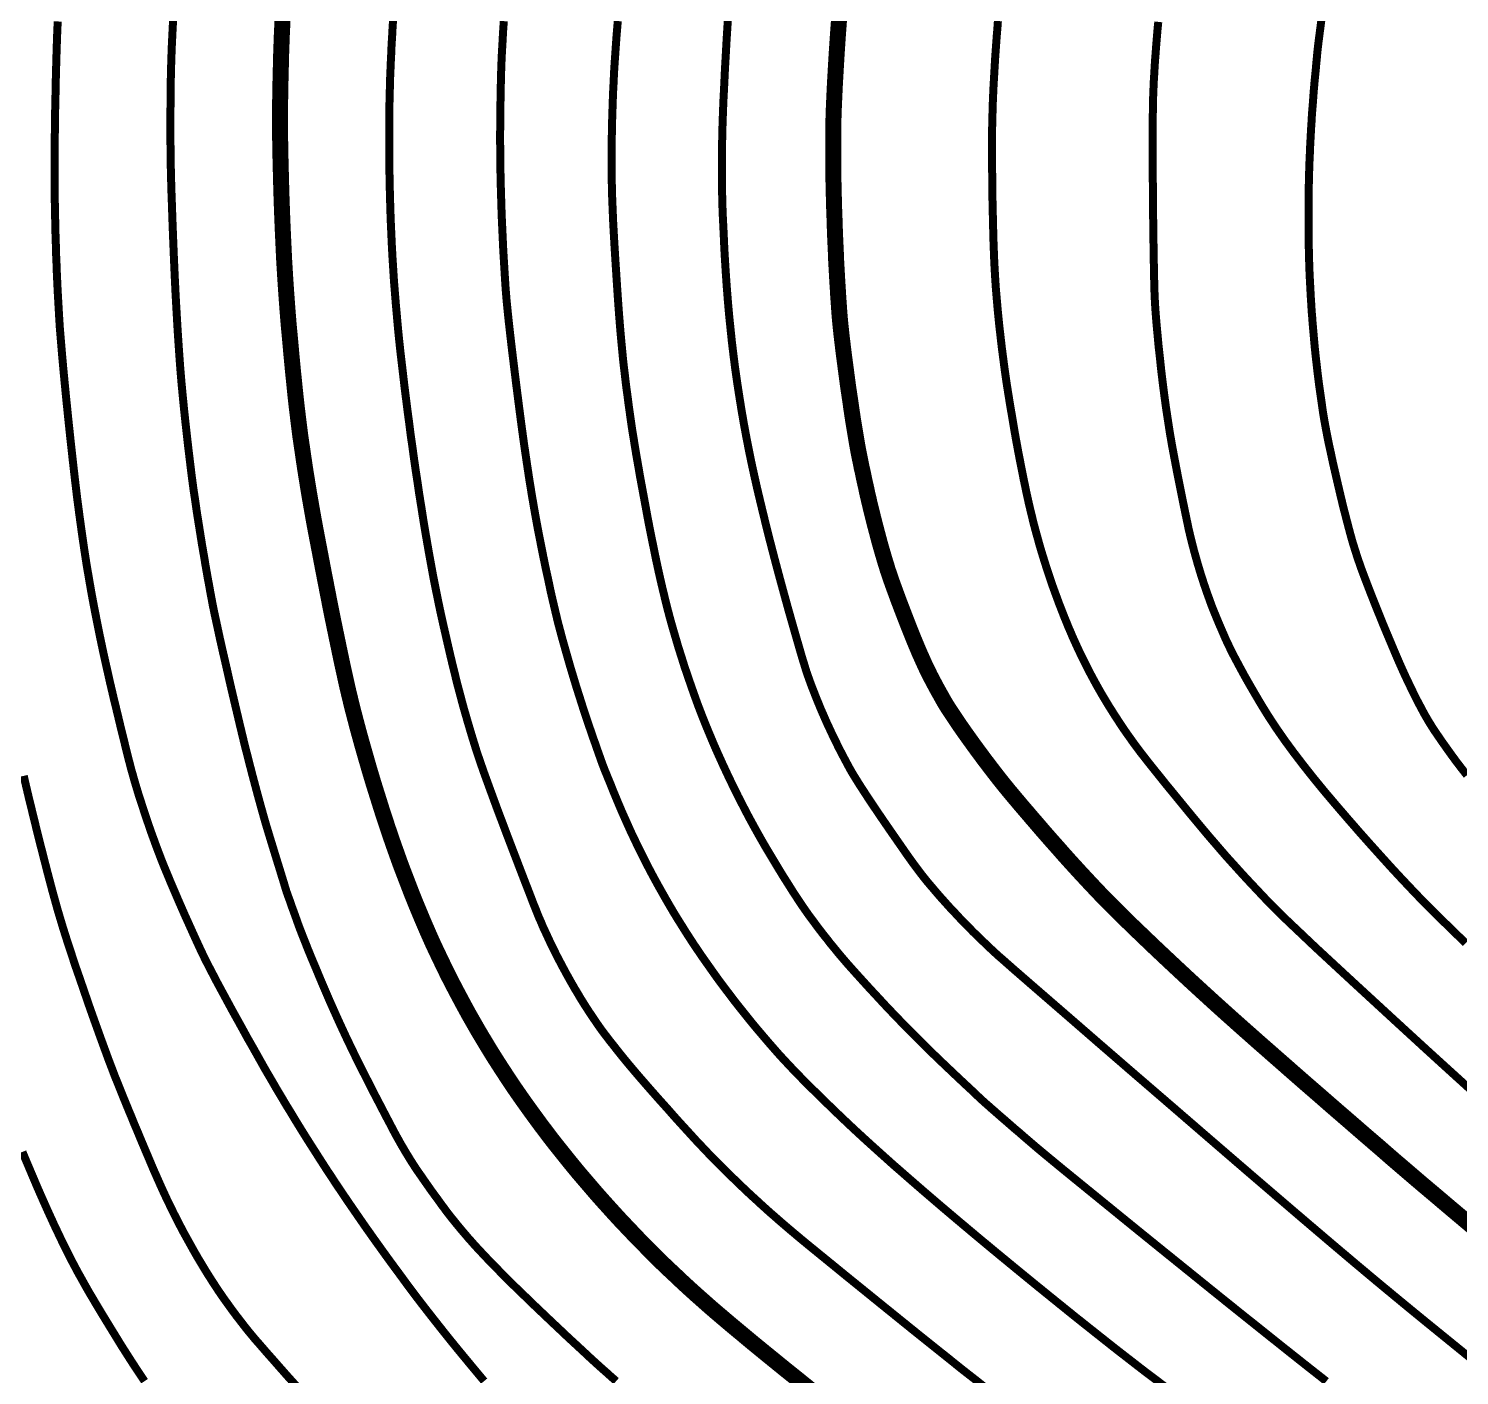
# Model space of a CAD drawing. Extents: x 36524600 to 36525730, y 2746759 to 2747713.
# Drawn here: x 36525120.3 to 36525133.72, y 2747493.66 to 2747506.29 of the extents above; entities that cross this region are included whole.
import ezdxf

# ---------------------------------------------------------------- set-up
doc = ezdxf.new("R2010")
doc.units = 0
doc.header["$LTSCALE"] = 1000
doc.header["$MEASUREMENT"] = 0
doc.layers.add('DGX', color=251, linetype='Continuous')

# ---------------------------------------------------------------- blocks, each defined once
blk = doc.blocks.new('dxt')
at = {"layer": 'DGX', "color": 253, "linetype": 'Continuous', "flags": 128}
for points, const_width in [([(36525133.792, 2747499.29), (36525133.757, 2747499.334), (36525133.722, 2747499.379), (36525133.688, 2747499.424), (36525133.654, 2747499.47), (36525133.621, 2747499.516), (36525133.589, 2747499.561), (36525133.559, 2747499.603), (36525133.532, 2747499.643), (36525133.507, 2747499.679), (36525133.484, 2747499.713), (36525133.464, 2747499.744), (36525133.446, 2747499.773), (36525133.43, 2747499.799), (36525133.415, 2747499.825), (36525133.398, 2747499.854), (36525133.38, 2747499.887), (36525133.361, 2747499.923), (36525133.34, 2747499.962), (36525133.318, 2747500.004), (36525133.295, 2747500.05), (36525133.271, 2747500.1), (36525133.245, 2747500.154), (36525133.216, 2747500.215), (36525133.185, 2747500.283), (36525133.152, 2747500.357), (36525133.117, 2747500.439), (36525133.08, 2747500.527), (36525133.04, 2747500.622), (36525132.998, 2747500.723), (36525132.957, 2747500.825), (36525132.919, 2747500.92), (36525132.884, 2747501.009), (36525132.852, 2747501.092), (36525132.823, 2747501.168), (36525132.797, 2747501.238), (36525132.775, 2747501.302), (36525132.756, 2747501.359), (36525132.738, 2747501.416), (36525132.718, 2747501.48), (36525132.698, 2747501.552), (36525132.677, 2747501.631), (36525132.655, 2747501.716), (36525132.631, 2747501.809), (36525132.607, 2747501.909), (36525132.582, 2747502.016), (36525132.557, 2747502.124), (36525132.534, 2747502.224), (36525132.514, 2747502.318), (36525132.495, 2747502.404), (36525132.479, 2747502.485), (36525132.465, 2747502.558), (36525132.453, 2747502.624), (36525132.443, 2747502.684), (36525132.435, 2747502.74), (36525132.427, 2747502.797), (36525132.419, 2747502.853), (36525132.411, 2747502.909), (36525132.403, 2747502.966), (36525132.396, 2747503.022), (36525132.389, 2747503.079), (36525132.383, 2747503.135), (36525132.376, 2747503.192), (36525132.37, 2747503.249), (36525132.364, 2747503.305), (36525132.359, 2747503.362), (36525132.354, 2747503.419), (36525132.349, 2747503.476), (36525132.344, 2747503.532), (36525132.34, 2747503.589), (36525132.335, 2747503.646), (36525132.332, 2747503.703), (36525132.328, 2747503.76), (36525132.325, 2747503.816), (36525132.322, 2747503.873), (36525132.319, 2747503.93), (36525132.316, 2747503.987), (36525132.314, 2747504.044), (36525132.312, 2747504.101), (36525132.311, 2747504.158), (36525132.309, 2747504.215), (36525132.308, 2747504.272), (36525132.307, 2747504.329), (36525132.306, 2747504.386), (36525132.306, 2747504.443), (36525132.306, 2747504.5), (36525132.306, 2747504.557), (36525132.306, 2747504.614), (36525132.307, 2747504.671), (36525132.307, 2747504.728), (36525132.308, 2747504.785), (36525132.309, 2747504.843), (36525132.311, 2747504.9), (36525132.312, 2747504.957), (36525132.314, 2747505.014), (36525132.316, 2747505.071), (36525132.319, 2747505.128), (36525132.321, 2747505.185), (36525132.324, 2747505.241), (36525132.327, 2747505.298), (36525132.33, 2747505.355), (36525132.334, 2747505.412), (36525132.337, 2747505.469), (36525132.341, 2747505.526), (36525132.346, 2747505.583), (36525132.35, 2747505.64), (36525132.354, 2747505.697), (36525132.359, 2747505.754), (36525132.364, 2747505.81), (36525132.37, 2747505.867), (36525132.375, 2747505.92), (36525132.379, 2747505.967), (36525132.383, 2747506.006), (36525132.386, 2747506.038), (36525132.388, 2747506.062), (36525132.39, 2747506.08), (36525132.391, 2747506.091), (36525132.391, 2747506.094), (36525132.392, 2747506.098), (36525132.393, 2747506.109), (36525132.395, 2747506.126), (36525132.398, 2747506.151), (36525132.402, 2747506.183), (36525132.407, 2747506.222), (36525132.413, 2747506.268), (36525132.42, 2747506.321), (36525132.427, 2747506.377)], 0.075), ([(36525133.78, 2747497.715), (36525133.658, 2747497.834), (36525133.547, 2747497.942), (36525133.447, 2747498.041), (36525133.359, 2747498.13), (36525133.275, 2747498.218), (36525133.187, 2747498.311), (36525133.094, 2747498.411), (36525132.998, 2747498.517), (36525132.897, 2747498.629), (36525132.792, 2747498.747), (36525132.683, 2747498.872), (36525132.57, 2747499.003), (36525132.459, 2747499.134), (36525132.354, 2747499.262), (36525132.256, 2747499.386), (36525132.165, 2747499.505), (36525132.08, 2747499.621), (36525132.003, 2747499.732), (36525131.932, 2747499.84), (36525131.868, 2747499.943), (36525131.81, 2747500.041), (36525131.756, 2747500.134), (36525131.707, 2747500.22), (36525131.663, 2747500.301), (36525131.623, 2747500.376), (36525131.587, 2747500.444), (36525131.557, 2747500.507), (36525131.53, 2747500.564), (36525131.507, 2747500.617), (36525131.486, 2747500.666), (36525131.466, 2747500.712), (36525131.448, 2747500.755), (36525131.432, 2747500.794), (36525131.417, 2747500.83), (36525131.404, 2747500.863), (36525131.393, 2747500.892), (36525131.383, 2747500.92), (36525131.373, 2747500.948), (36525131.363, 2747500.975), (36525131.353, 2747501.003), (36525131.343, 2747501.031), (36525131.334, 2747501.059), (36525131.324, 2747501.087), (36525131.315, 2747501.116), (36525131.306, 2747501.144), (36525131.297, 2747501.172), (36525131.288, 2747501.2), (36525131.28, 2747501.229), (36525131.271, 2747501.257), (36525131.263, 2747501.285), (36525131.255, 2747501.314), (36525131.247, 2747501.342), (36525131.239, 2747501.371), (36525131.231, 2747501.399), (36525131.224, 2747501.428), (36525131.216, 2747501.457), (36525131.209, 2747501.485), (36525131.202, 2747501.514), (36525131.195, 2747501.543), (36525131.188, 2747501.572), (36525131.18, 2747501.606), (36525131.171, 2747501.651), (36525131.159, 2747501.708), (36525131.145, 2747501.775), (36525131.129, 2747501.853), (36525131.111, 2747501.942), (36525131.091, 2747502.042), (36525131.069, 2747502.154), (36525131.047, 2747502.27), (36525131.025, 2747502.387), (36525131.005, 2747502.504), (36525130.987, 2747502.621), (36525130.969, 2747502.739), (36525130.953, 2747502.856), (36525130.938, 2747502.974), (36525130.924, 2747503.091), (36525130.912, 2747503.206), (36525130.9, 2747503.312), (36525130.891, 2747503.412), (36525130.882, 2747503.504), (36525130.875, 2747503.589), (36525130.869, 2747503.667), (36525130.865, 2747503.737), (36525130.862, 2747503.8), (36525130.86, 2747503.866), (36525130.858, 2747503.948), (36525130.856, 2747504.044), (36525130.854, 2747504.156), (36525130.852, 2747504.282), (36525130.85, 2747504.423), (36525130.848, 2747504.579), (36525130.847, 2747504.75), (36525130.845, 2747504.921), (36525130.844, 2747505.078), (36525130.844, 2747505.219), (36525130.844, 2747505.345), (36525130.845, 2747505.457), (36525130.847, 2747505.553), (36525130.848, 2747505.635), (36525130.851, 2747505.702), (36525130.853, 2747505.761), (36525130.856, 2747505.82), (36525130.86, 2747505.88), (36525130.863, 2747505.939), (36525130.867, 2747505.998), (36525130.872, 2747506.058), (36525130.876, 2747506.117), (36525130.881, 2747506.176), (36525130.886, 2747506.235), (36525130.891, 2747506.295), (36525130.897, 2747506.354)], 0.075), ([(36525133.833, 2747496.335), (36525133.629, 2747496.52), (36525133.406, 2747496.723), (36525133.165, 2747496.944), (36525132.928, 2747497.162), (36525132.716, 2747497.357), (36525132.528, 2747497.531), (36525132.366, 2747497.681), (36525132.23, 2747497.81), (36525132.118, 2747497.916), (36525132.031, 2747498), (36525131.97, 2747498.061), (36525131.921, 2747498.111), (36525131.873, 2747498.162), (36525131.825, 2747498.213), (36525131.777, 2747498.264), (36525131.729, 2747498.315), (36525131.682, 2747498.366), (36525131.635, 2747498.418), (36525131.588, 2747498.47), (36525131.539, 2747498.524), (36525131.487, 2747498.584), (36525131.432, 2747498.648), (36525131.373, 2747498.716), (36525131.311, 2747498.79), (36525131.246, 2747498.868), (36525131.177, 2747498.951), (36525131.105, 2747499.039), (36525131.034, 2747499.126), (36525130.968, 2747499.206), (36525130.909, 2747499.28), (36525130.855, 2747499.347), (36525130.807, 2747499.407), (36525130.765, 2747499.461), (36525130.728, 2747499.508), (36525130.698, 2747499.549), (36525130.67, 2747499.586), (36525130.643, 2747499.624), (36525130.616, 2747499.662), (36525130.589, 2747499.7), (36525130.563, 2747499.738), (36525130.537, 2747499.777), (36525130.512, 2747499.816), (36525130.486, 2747499.855), (36525130.462, 2747499.894), (36525130.437, 2747499.933), (36525130.413, 2747499.973), (36525130.389, 2747500.013), (36525130.365, 2747500.053), (36525130.342, 2747500.093), (36525130.319, 2747500.134), (36525130.297, 2747500.174), (36525130.275, 2747500.215), (36525130.253, 2747500.256), (36525130.232, 2747500.298), (36525130.211, 2747500.339), (36525130.19, 2747500.381), (36525130.17, 2747500.422), (36525130.15, 2747500.464), (36525130.13, 2747500.507), (36525130.111, 2747500.549), (36525130.092, 2747500.591), (36525130.074, 2747500.634), (36525130.055, 2747500.677), (36525130.038, 2747500.72), (36525130.02, 2747500.763), (36525130.003, 2747500.806), (36525129.986, 2747500.85), (36525129.969, 2747500.893), (36525129.953, 2747500.937), (36525129.937, 2747500.98), (36525129.921, 2747501.024), (36525129.905, 2747501.068), (36525129.89, 2747501.112), (36525129.875, 2747501.156), (36525129.86, 2747501.201), (36525129.846, 2747501.245), (36525129.832, 2747501.289), (36525129.818, 2747501.334), (36525129.804, 2747501.379), (36525129.791, 2747501.423), (36525129.778, 2747501.468), (36525129.766, 2747501.513), (36525129.753, 2747501.558), (36525129.741, 2747501.603), (36525129.729, 2747501.648), (36525129.718, 2747501.693), (36525129.707, 2747501.738), (36525129.696, 2747501.784), (36525129.685, 2747501.829), (36525129.675, 2747501.875), (36525129.665, 2747501.92), (36525129.655, 2747501.966), (36525129.646, 2747502.011), (36525129.636, 2747502.057), (36525129.627, 2747502.103), (36525129.618, 2747502.148), (36525129.609, 2747502.194), (36525129.6, 2747502.24), (36525129.591, 2747502.286), (36525129.582, 2747502.333), (36525129.573, 2747502.383), (36525129.563, 2747502.436), (36525129.553, 2747502.492), (36525129.543, 2747502.55), (36525129.533, 2747502.612), (36525129.522, 2747502.677), (36525129.51, 2747502.744), (36525129.499, 2747502.813), (36525129.488, 2747502.882), (36525129.477, 2747502.951), (36525129.467, 2747503.02), (36525129.457, 2747503.089), (36525129.448, 2747503.158), (36525129.439, 2747503.227), (36525129.43, 2747503.296), (36525129.422, 2747503.365), (36525129.414, 2747503.435), (36525129.406, 2747503.504), (36525129.399, 2747503.573), (36525129.392, 2747503.643), (36525129.386, 2747503.712), (36525129.38, 2747503.782), (36525129.374, 2747503.851), (36525129.369, 2747503.925), (36525129.364, 2747504.008), (36525129.359, 2747504.099), (36525129.355, 2747504.2), (36525129.351, 2747504.308), (36525129.348, 2747504.426), (36525129.345, 2747504.553), (36525129.342, 2747504.688), (36525129.34, 2747504.823), (36525129.339, 2747504.949), (36525129.338, 2747505.067), (36525129.338, 2747505.176), (36525129.338, 2747505.277), (36525129.339, 2747505.368), (36525129.341, 2747505.451), (36525129.343, 2747505.525), (36525129.345, 2747505.595), (36525129.348, 2747505.665), (36525129.351, 2747505.735), (36525129.355, 2747505.804), (36525129.359, 2747505.874), (36525129.363, 2747505.944), (36525129.367, 2747506.013), (36525129.372, 2747506.083), (36525129.377, 2747506.153), (36525129.382, 2747506.222), (36525129.388, 2747506.292), (36525129.393, 2747506.362)], 0.075), ([(36525133.894, 2747495.015), (36525133.761, 2747495.127), (36525133.628, 2747495.239), (36525133.496, 2747495.351), (36525133.363, 2747495.463), (36525133.231, 2747495.576), (36525133.099, 2747495.689), (36525132.967, 2747495.804), (36525132.832, 2747495.92), (36525132.695, 2747496.039), (36525132.556, 2747496.159), (36525132.415, 2747496.282), (36525132.272, 2747496.406), (36525132.127, 2747496.533), (36525131.98, 2747496.662), (36525131.834, 2747496.79), (36525131.693, 2747496.915), (36525131.557, 2747497.036), (36525131.426, 2747497.154), (36525131.3, 2747497.269), (36525131.178, 2747497.381), (36525131.062, 2747497.489), (36525130.95, 2747497.594), (36525130.844, 2747497.694), (36525130.746, 2747497.788), (36525130.654, 2747497.876), (36525130.57, 2747497.959), (36525130.493, 2747498.034), (36525130.424, 2747498.104), (36525130.361, 2747498.168), (36525130.306, 2747498.226), (36525130.254, 2747498.281), (36525130.203, 2747498.336), (36525130.152, 2747498.391), (36525130.101, 2747498.447), (36525130.051, 2747498.502), (36525130.001, 2747498.558), (36525129.951, 2747498.615), (36525129.901, 2747498.671), (36525129.852, 2747498.727), (36525129.804, 2747498.782), (36525129.757, 2747498.837), (36525129.711, 2747498.89), (36525129.666, 2747498.943), (36525129.622, 2747498.994), (36525129.579, 2747499.045), (36525129.537, 2747499.095), (36525129.495, 2747499.145), (36525129.452, 2747499.198), (36525129.407, 2747499.254), (36525129.362, 2747499.312), (36525129.316, 2747499.372), (36525129.268, 2747499.435), (36525129.219, 2747499.501), (36525129.169, 2747499.569), (36525129.121, 2747499.636), (36525129.076, 2747499.699), (36525129.034, 2747499.759), (36525128.997, 2747499.814), (36525128.963, 2747499.865), (36525128.932, 2747499.912), (36525128.905, 2747499.955), (36525128.882, 2747499.994), (36525128.861, 2747500.032), (36525128.84, 2747500.069), (36525128.819, 2747500.107), (36525128.799, 2747500.144), (36525128.779, 2747500.182), (36525128.759, 2747500.22), (36525128.74, 2747500.259), (36525128.721, 2747500.297), (36525128.702, 2747500.338), (36525128.681, 2747500.385), (36525128.658, 2747500.436), (36525128.634, 2747500.493), (36525128.608, 2747500.555), (36525128.581, 2747500.622), (36525128.552, 2747500.695), (36525128.522, 2747500.772), (36525128.492, 2747500.85), (36525128.464, 2747500.923), (36525128.439, 2747500.991), (36525128.416, 2747501.054), (36525128.395, 2747501.112), (36525128.377, 2747501.166), (36525128.36, 2747501.214), (36525128.347, 2747501.258), (36525128.334, 2747501.299), (36525128.322, 2747501.34), (36525128.31, 2747501.381), (36525128.298, 2747501.423), (36525128.286, 2747501.464), (36525128.275, 2747501.506), (36525128.264, 2747501.547), (36525128.253, 2747501.589), (36525128.242, 2747501.63), (36525128.232, 2747501.67), (36525128.222, 2747501.708), (36525128.213, 2747501.745), (36525128.204, 2747501.78), (36525128.196, 2747501.815), (36525128.188, 2747501.847), (36525128.181, 2747501.879), (36525128.173, 2747501.911), (36525128.165, 2747501.947), (36525128.157, 2747501.986), (36525128.147, 2747502.029), (36525128.137, 2747502.075), (36525128.127, 2747502.124), (36525128.115, 2747502.176), (36525128.104, 2747502.232), (36525128.091, 2747502.294), (36525128.078, 2747502.362), (36525128.065, 2747502.438), (36525128.051, 2747502.522), (36525128.036, 2747502.612), (36525128.021, 2747502.71), (36525128.006, 2747502.816), (36525127.989, 2747502.928), (36525127.974, 2747503.041), (36525127.96, 2747503.147), (36525127.947, 2747503.245), (36525127.936, 2747503.337), (36525127.926, 2747503.42), (36525127.918, 2747503.497), (36525127.911, 2747503.567), (36525127.906, 2747503.629), (36525127.902, 2747503.687), (36525127.898, 2747503.745), (36525127.894, 2747503.802), (36525127.891, 2747503.859), (36525127.887, 2747503.915), (36525127.884, 2747503.97), (36525127.881, 2747504.025), (36525127.878, 2747504.079), (36525127.875, 2747504.135), (36525127.873, 2747504.195), (36525127.87, 2747504.259), (36525127.867, 2747504.326), (36525127.864, 2747504.398), (36525127.862, 2747504.474), (36525127.859, 2747504.554), (36525127.856, 2747504.637), (36525127.854, 2747504.723), (36525127.852, 2747504.809), (36525127.85, 2747504.895), (36525127.849, 2747504.98), (36525127.848, 2747505.066), (36525127.848, 2747505.152), (36525127.848, 2747505.238), (36525127.849, 2747505.323), (36525127.85, 2747505.415), (36525127.853, 2747505.519), (36525127.858, 2747505.636), (36525127.864, 2747505.765), (36525127.872, 2747505.906), (36525127.881, 2747506.059), (36525127.892, 2747506.225), (36525127.905, 2747506.402)], 0.15), ([(36525126.863, 2747506.413), (36525126.855, 2747506.289), (36525126.847, 2747506.159), (36525126.84, 2747506.03), (36525126.833, 2747505.91), (36525126.828, 2747505.799), (36525126.823, 2747505.697), (36525126.818, 2747505.603), (36525126.815, 2747505.518), (36525126.812, 2747505.441), (36525126.81, 2747505.374), (36525126.808, 2747505.311), (36525126.807, 2747505.247), (36525126.806, 2747505.184), (36525126.805, 2747505.121), (36525126.804, 2747505.058), (36525126.804, 2747504.994), (36525126.804, 2747504.931), (36525126.804, 2747504.868), (36525126.805, 2747504.801), (36525126.807, 2747504.726), (36525126.809, 2747504.643), (36525126.812, 2747504.552), (36525126.817, 2747504.453), (36525126.822, 2747504.347), (36525126.827, 2747504.232), (36525126.834, 2747504.11), (36525126.842, 2747503.984), (36525126.851, 2747503.857), (36525126.861, 2747503.731), (36525126.872, 2747503.606), (36525126.885, 2747503.48), (36525126.898, 2747503.354), (36525126.913, 2747503.229), (36525126.929, 2747503.104), (36525126.947, 2747502.978), (36525126.966, 2747502.854), (36525126.986, 2747502.729), (36525127.007, 2747502.605), (36525127.03, 2747502.48), (36525127.054, 2747502.356), (36525127.079, 2747502.233), (36525127.106, 2747502.109), (36525127.134, 2747501.984), (36525127.165, 2747501.854), (36525127.197, 2747501.721), (36525127.231, 2747501.583), (36525127.267, 2747501.441), (36525127.305, 2747501.296), (36525127.345, 2747501.146), (36525127.387, 2747500.992), (36525127.428, 2747500.843), (36525127.466, 2747500.709), (36525127.5, 2747500.59), (36525127.53, 2747500.486), (36525127.556, 2747500.396), (36525127.579, 2747500.322), (36525127.597, 2747500.262), (36525127.613, 2747500.217), (36525127.626, 2747500.18), (36525127.64, 2747500.142), (36525127.654, 2747500.105), (36525127.669, 2747500.068), (36525127.683, 2747500.031), (36525127.698, 2747499.994), (36525127.713, 2747499.957), (36525127.728, 2747499.92), (36525127.744, 2747499.883), (36525127.76, 2747499.847), (36525127.776, 2747499.81), (36525127.792, 2747499.774), (36525127.809, 2747499.738), (36525127.826, 2747499.701), (36525127.843, 2747499.665), (36525127.86, 2747499.63), (36525127.878, 2747499.594), (36525127.895, 2747499.558), (36525127.913, 2747499.523), (36525127.932, 2747499.487), (36525127.95, 2747499.452), (36525127.969, 2747499.417), (36525127.988, 2747499.381), (36525128.007, 2747499.346), (36525128.029, 2747499.308), (36525128.058, 2747499.261), (36525128.092, 2747499.206), (36525128.133, 2747499.143), (36525128.179, 2747499.072), (36525128.232, 2747498.993), (36525128.29, 2747498.907), (36525128.355, 2747498.812), (36525128.42, 2747498.718), (36525128.48, 2747498.632), (36525128.534, 2747498.554), (36525128.583, 2747498.485), (36525128.627, 2747498.425), (36525128.666, 2747498.373), (36525128.7, 2747498.33), (36525128.728, 2747498.295), (36525128.754, 2747498.264), (36525128.78, 2747498.234), (36525128.806, 2747498.203), (36525128.832, 2747498.173), (36525128.858, 2747498.143), (36525128.885, 2747498.113), (36525128.911, 2747498.084), (36525128.938, 2747498.054), (36525128.965, 2747498.025), (36525128.993, 2747497.996), (36525129.02, 2747497.966), (36525129.047, 2747497.938), (36525129.075, 2747497.909), (36525129.103, 2747497.88), (36525129.131, 2747497.852), (36525129.159, 2747497.823), (36525129.188, 2747497.795), (36525129.216, 2747497.767), (36525129.245, 2747497.74), (36525129.274, 2747497.712), (36525129.303, 2747497.684), (36525129.332, 2747497.657), (36525129.361, 2747497.63), (36525129.39, 2747497.603), (36525129.442, 2747497.558), (36525129.536, 2747497.475), (36525129.674, 2747497.355), (36525129.855, 2747497.198), (36525130.079, 2747497.004), (36525130.346, 2747496.772), (36525130.657, 2747496.503), (36525131.011, 2747496.198), (36525131.372, 2747495.886), (36525131.705, 2747495.599), (36525132.009, 2747495.338), (36525132.285, 2747495.102), (36525132.533, 2747494.891), (36525132.752, 2747494.706), (36525132.943, 2747494.546), (36525133.106, 2747494.411), (36525133.254, 2747494.289), (36525133.403, 2747494.167), (36525133.552, 2747494.046), (36525133.701, 2747493.925), (36525133.85, 2747493.804)], 0.075), ([(36525132.473, 2747493.607), (36525132.285, 2747493.755), (36525132.087, 2747493.912), (36525131.879, 2747494.078), (36525131.661, 2747494.252), (36525131.432, 2747494.436), (36525131.193, 2747494.629), (36525130.944, 2747494.83), (36525130.703, 2747495.025), (36525130.489, 2747495.199), (36525130.301, 2747495.352), (36525130.14, 2747495.483), (36525130.005, 2747495.593), (36525129.897, 2747495.682), (36525129.816, 2747495.749), (36525129.761, 2747495.795), (36525129.719, 2747495.831), (36525129.678, 2747495.866), (36525129.636, 2747495.902), (36525129.595, 2747495.938), (36525129.553, 2747495.973), (36525129.512, 2747496.009), (36525129.471, 2747496.045), (36525129.429, 2747496.081), (36525129.391, 2747496.114), (36525129.357, 2747496.144), (36525129.329, 2747496.168), (36525129.306, 2747496.189), (36525129.288, 2747496.204), (36525129.275, 2747496.216), (36525129.267, 2747496.223), (36525129.264, 2747496.225), (36525129.259, 2747496.23), (36525129.244, 2747496.244), (36525129.219, 2747496.267), (36525129.184, 2747496.3), (36525129.14, 2747496.342), (36525129.085, 2747496.393), (36525129.02, 2747496.454), (36525128.946, 2747496.524), (36525128.867, 2747496.599), (36525128.788, 2747496.675), (36525128.71, 2747496.751), (36525128.633, 2747496.828), (36525128.556, 2747496.905), (36525128.48, 2747496.983), (36525128.404, 2747497.062), (36525128.329, 2747497.141), (36525128.257, 2747497.219), (36525128.19, 2747497.291), (36525128.128, 2747497.359), (36525128.071, 2747497.422), (36525128.018, 2747497.481), (36525127.971, 2747497.534), (36525127.929, 2747497.583), (36525127.892, 2747497.627), (36525127.858, 2747497.669), (36525127.823, 2747497.711), (36525127.79, 2747497.754), (36525127.756, 2747497.796), (36525127.723, 2747497.839), (36525127.69, 2747497.883), (36525127.658, 2747497.926), (36525127.625, 2747497.97), (36525127.592, 2747498.017), (36525127.555, 2747498.07), (36525127.516, 2747498.129), (36525127.473, 2747498.194), (36525127.428, 2747498.266), (36525127.379, 2747498.343), (36525127.328, 2747498.427), (36525127.274, 2747498.517), (36525127.218, 2747498.61), (36525127.164, 2747498.704), (36525127.111, 2747498.799), (36525127.059, 2747498.894), (36525127.009, 2747498.99), (36525126.959, 2747499.087), (36525126.911, 2747499.184), (36525126.864, 2747499.282), (36525126.818, 2747499.38), (36525126.774, 2747499.477), (36525126.732, 2747499.572), (36525126.692, 2747499.667), (36525126.653, 2747499.761), (36525126.616, 2747499.854), (36525126.581, 2747499.945), (36525126.548, 2747500.036), (36525126.516, 2747500.127), (36525126.485, 2747500.217), (36525126.454, 2747500.308), (36525126.425, 2747500.4), (36525126.396, 2747500.491), (36525126.369, 2747500.583), (36525126.342, 2747500.675), (36525126.316, 2747500.768), (36525126.291, 2747500.863), (36525126.266, 2747500.965), (36525126.24, 2747501.073), (36525126.214, 2747501.187), (36525126.188, 2747501.307), (36525126.162, 2747501.434), (36525126.135, 2747501.566), (36525126.108, 2747501.705), (36525126.083, 2747501.842), (36525126.059, 2747501.971), (36525126.037, 2747502.09), (36525126.018, 2747502.201), (36525126, 2747502.303), (36525125.985, 2747502.396), (36525125.971, 2747502.481), (36525125.959, 2747502.557), (36525125.949, 2747502.628), (36525125.939, 2747502.699), (36525125.929, 2747502.77), (36525125.92, 2747502.842), (36525125.91, 2747502.913), (36525125.901, 2747502.985), (36525125.893, 2747503.056), (36525125.884, 2747503.128), (36525125.876, 2747503.204), (36525125.868, 2747503.289), (36525125.859, 2747503.383), (36525125.85, 2747503.486), (36525125.841, 2747503.598), (36525125.832, 2747503.72), (36525125.823, 2747503.85), (36525125.814, 2747503.989), (36525125.805, 2747504.128), (36525125.797, 2747504.259), (36525125.79, 2747504.38), (36525125.784, 2747504.492), (36525125.78, 2747504.596), (36525125.776, 2747504.69), (36525125.773, 2747504.775), (36525125.772, 2747504.852), (36525125.771, 2747504.924), (36525125.771, 2747504.996), (36525125.771, 2747505.068), (36525125.771, 2747505.14), (36525125.771, 2747505.212), (36525125.772, 2747505.284), (36525125.774, 2747505.356), (36525125.775, 2747505.428), (36525125.777, 2747505.5), (36525125.78, 2747505.572), (36525125.782, 2747505.643), (36525125.785, 2747505.715), (36525125.789, 2747505.787), (36525125.792, 2747505.859), (36525125.796, 2747505.931), (36525125.801, 2747506.003), (36525125.806, 2747506.075), (36525125.811, 2747506.147), (36525125.816, 2747506.218), (36525125.822, 2747506.29), (36525125.828, 2747506.362)], 0.075), ([(36525124.759, 2747506.361), (36525124.752, 2747506.258), (36525124.747, 2747506.163), (36525124.742, 2747506.077), (36525124.738, 2747505.999), (36525124.736, 2747505.929), (36525124.733, 2747505.863), (36525124.732, 2747505.797), (36525124.73, 2747505.731), (36525124.729, 2747505.665), (36525124.728, 2747505.599), (36525124.727, 2747505.533), (36525124.726, 2747505.467), (36525124.726, 2747505.401), (36525124.725, 2747505.335), (36525124.725, 2747505.269), (36525124.725, 2747505.203), (36525124.726, 2747505.137), (36525124.727, 2747505.071), (36525124.727, 2747505.005), (36525124.728, 2747504.939), (36525124.73, 2747504.873), (36525124.731, 2747504.807), (36525124.733, 2747504.741), (36525124.735, 2747504.675), (36525124.737, 2747504.609), (36525124.739, 2747504.543), (36525124.742, 2747504.477), (36525124.745, 2747504.412), (36525124.748, 2747504.346), (36525124.751, 2747504.28), (36525124.754, 2747504.214), (36525124.758, 2747504.148), (36525124.762, 2747504.082), (36525124.766, 2747504.016), (36525124.77, 2747503.95), (36525124.774, 2747503.885), (36525124.779, 2747503.819), (36525124.785, 2747503.745), (36525124.794, 2747503.655), (36525124.805, 2747503.548), (36525124.819, 2747503.425), (36525124.835, 2747503.286), (36525124.854, 2747503.13), (36525124.875, 2747502.959), (36525124.899, 2747502.771), (36525124.924, 2747502.578), (36525124.949, 2747502.395), (36525124.975, 2747502.219), (36525125, 2747502.053), (36525125.026, 2747501.894), (36525125.052, 2747501.744), (36525125.078, 2747501.602), (36525125.104, 2747501.469), (36525125.129, 2747501.343), (36525125.153, 2747501.227), (36525125.177, 2747501.118), (36525125.198, 2747501.017), (36525125.219, 2747500.925), (36525125.239, 2747500.841), (36525125.257, 2747500.765), (36525125.274, 2747500.697), (36525125.291, 2747500.633), (36525125.308, 2747500.569), (36525125.326, 2747500.506), (36525125.344, 2747500.442), (36525125.362, 2747500.379), (36525125.38, 2747500.316), (36525125.399, 2747500.253), (36525125.418, 2747500.19), (36525125.437, 2747500.127), (36525125.457, 2747500.064), (36525125.477, 2747500.001), (36525125.497, 2747499.938), (36525125.517, 2747499.876), (36525125.538, 2747499.813), (36525125.559, 2747499.751), (36525125.581, 2747499.688), (36525125.601, 2747499.629), (36525125.62, 2747499.577), (36525125.636, 2747499.53), (36525125.65, 2747499.49), (36525125.662, 2747499.457), (36525125.671, 2747499.43), (36525125.679, 2747499.409), (36525125.684, 2747499.394), (36525125.69, 2747499.379), (36525125.698, 2747499.358), (36525125.709, 2747499.33), (36525125.724, 2747499.294), (36525125.741, 2747499.252), (36525125.761, 2747499.204), (36525125.783, 2747499.148), (36525125.809, 2747499.085), (36525125.836, 2747499.02), (36525125.864, 2747498.954), (36525125.893, 2747498.889), (36525125.922, 2747498.824), (36525125.951, 2747498.759), (36525125.982, 2747498.695), (36525126.012, 2747498.631), (36525126.044, 2747498.567), (36525126.076, 2747498.503), (36525126.108, 2747498.44), (36525126.141, 2747498.377), (36525126.175, 2747498.314), (36525126.209, 2747498.252), (36525126.244, 2747498.19), (36525126.279, 2747498.128), (36525126.315, 2747498.066), (36525126.351, 2747498.005), (36525126.388, 2747497.944), (36525126.426, 2747497.884), (36525126.464, 2747497.823), (36525126.502, 2747497.764), (36525126.541, 2747497.704), (36525126.581, 2747497.645), (36525126.621, 2747497.586), (36525126.662, 2747497.528), (36525126.703, 2747497.47), (36525126.744, 2747497.412), (36525126.786, 2747497.354), (36525126.829, 2747497.297), (36525126.872, 2747497.24), (36525126.915, 2747497.183), (36525126.959, 2747497.127), (36525127.004, 2747497.071), (36525127.048, 2747497.016), (36525127.093, 2747496.96), (36525127.139, 2747496.905), (36525127.185, 2747496.851), (36525127.231, 2747496.797), (36525127.278, 2747496.743), (36525127.325, 2747496.689), (36525127.376, 2747496.633), (36525127.434, 2747496.571), (36525127.498, 2747496.503), (36525127.57, 2747496.43), (36525127.649, 2747496.351), (36525127.735, 2747496.267), (36525127.827, 2747496.177), (36525127.927, 2747496.081), (36525128.035, 2747495.979), (36525128.151, 2747495.872), (36525128.276, 2747495.759), (36525128.41, 2747495.639), (36525128.553, 2747495.514), (36525128.704, 2747495.383), (36525128.864, 2747495.246), (36525129.033, 2747495.103), (36525129.207, 2747494.957), (36525129.384, 2747494.81), (36525129.564, 2747494.662), (36525129.746, 2747494.513), (36525129.93, 2747494.364), (36525130.117, 2747494.213), (36525130.307, 2747494.062), (36525130.499, 2747493.91), (36525130.757, 2747493.71), (36525131.145, 2747493.417)], 0.075), ([(36525123.722, 2747506.391), (36525123.716, 2747506.3), (36525123.712, 2747506.223), (36525123.708, 2747506.161), (36525123.705, 2747506.105), (36525123.703, 2747506.049), (36525123.7, 2747505.993), (36525123.698, 2747505.937), (36525123.695, 2747505.881), (36525123.693, 2747505.825), (36525123.692, 2747505.769), (36525123.69, 2747505.713), (36525123.688, 2747505.654), (36525123.687, 2747505.588), (36525123.686, 2747505.514), (36525123.686, 2747505.434), (36525123.685, 2747505.346), (36525123.685, 2747505.252), (36525123.686, 2747505.151), (36525123.686, 2747505.042), (36525123.687, 2747504.93), (36525123.689, 2747504.819), (36525123.692, 2747504.707), (36525123.695, 2747504.595), (36525123.699, 2747504.483), (36525123.704, 2747504.372), (36525123.709, 2747504.26), (36525123.715, 2747504.148), (36525123.722, 2747504.037), (36525123.729, 2747503.925), (36525123.738, 2747503.814), (36525123.747, 2747503.702), (36525123.757, 2747503.591), (36525123.767, 2747503.479), (36525123.778, 2747503.368), (36525123.79, 2747503.257), (36525123.803, 2747503.146), (36525123.816, 2747503.035), (36525123.829, 2747502.924), (36525123.843, 2747502.813), (36525123.857, 2747502.702), (36525123.872, 2747502.591), (36525123.886, 2747502.48), (36525123.902, 2747502.369), (36525123.917, 2747502.258), (36525123.933, 2747502.148), (36525123.95, 2747502.037), (36525123.966, 2747501.926), (36525123.984, 2747501.816), (36525124.001, 2747501.706), (36525124.019, 2747501.595), (36525124.038, 2747501.485), (36525124.057, 2747501.375), (36525124.077, 2747501.265), (36525124.097, 2747501.155), (36525124.119, 2747501.045), (36525124.141, 2747500.936), (36525124.164, 2747500.826), (36525124.188, 2747500.717), (36525124.213, 2747500.608), (36525124.237, 2747500.503), (36525124.26, 2747500.404), (36525124.282, 2747500.312), (36525124.303, 2747500.227), (36525124.322, 2747500.149), (36525124.341, 2747500.078), (36525124.358, 2747500.014), (36525124.373, 2747499.957), (36525124.388, 2747499.903), (36525124.404, 2747499.849), (36525124.419, 2747499.796), (36525124.435, 2747499.742), (36525124.451, 2747499.688), (36525124.467, 2747499.635), (36525124.484, 2747499.581), (36525124.5, 2747499.528), (36525124.52, 2747499.468), (36525124.545, 2747499.395), (36525124.575, 2747499.309), (36525124.611, 2747499.21), (36525124.652, 2747499.098), (36525124.698, 2747498.973), (36525124.75, 2747498.835), (36525124.807, 2747498.684), (36525124.864, 2747498.535), (36525124.915, 2747498.402), (36525124.96, 2747498.285), (36525124.999, 2747498.185), (36525125.031, 2747498.101), (36525125.058, 2747498.034), (36525125.078, 2747497.983), (36525125.092, 2747497.949), (36525125.104, 2747497.923), (36525125.115, 2747497.897), (36525125.126, 2747497.87), (36525125.138, 2747497.844), (36525125.15, 2747497.819), (36525125.162, 2747497.793), (36525125.174, 2747497.767), (36525125.186, 2747497.741), (36525125.198, 2747497.715), (36525125.211, 2747497.69), (36525125.223, 2747497.664), (36525125.236, 2747497.639), (36525125.248, 2747497.613), (36525125.261, 2747497.588), (36525125.274, 2747497.562), (36525125.288, 2747497.537), (36525125.301, 2747497.512), (36525125.314, 2747497.487), (36525125.328, 2747497.462), (36525125.341, 2747497.437), (36525125.355, 2747497.412), (36525125.369, 2747497.387), (36525125.383, 2747497.362), (36525125.397, 2747497.337), (36525125.411, 2747497.313), (36525125.425, 2747497.288), (36525125.44, 2747497.264), (36525125.455, 2747497.239), (36525125.469, 2747497.215), (36525125.484, 2747497.19), (36525125.499, 2747497.166), (36525125.514, 2747497.142), (36525125.529, 2747497.118), (36525125.545, 2747497.094), (36525125.56, 2747497.07), (36525125.576, 2747497.047), (36525125.592, 2747497.023), (36525125.608, 2747496.999), (36525125.624, 2747496.976), (36525125.64, 2747496.952), (36525125.657, 2747496.928), (36525125.677, 2747496.9), (36525125.699, 2747496.87), (36525125.724, 2747496.838), (36525125.751, 2747496.802), (36525125.781, 2747496.765), (36525125.813, 2747496.724), (36525125.847, 2747496.681), (36525125.885, 2747496.634), (36525125.928, 2747496.582), (36525125.976, 2747496.525), (36525126.029, 2747496.463), (36525126.088, 2747496.395), (36525126.151, 2747496.323), (36525126.219, 2747496.246), (36525126.293, 2747496.164), (36525126.366, 2747496.081), (36525126.435, 2747496.005), (36525126.5, 2747495.934), (36525126.56, 2747495.868), (36525126.616, 2747495.809), (36525126.668, 2747495.754), (36525126.714, 2747495.706), (36525126.757, 2747495.662), (36525126.797, 2747495.622), (36525126.837, 2747495.582), (36525126.878, 2747495.542), (36525126.919, 2747495.503), (36525126.96, 2747495.463), (36525127.001, 2747495.424), (36525127.042, 2747495.385), (36525127.084, 2747495.346), (36525127.126, 2747495.308), (36525127.168, 2747495.269), (36525127.21, 2747495.231), (36525127.252, 2747495.193), (36525127.295, 2747495.156), (36525127.338, 2747495.118), (36525127.381, 2747495.081), (36525127.424, 2747495.044), (36525127.476, 2747495), (36525127.544, 2747494.943), (36525127.629, 2747494.873), (36525127.731, 2747494.79), (36525127.85, 2747494.693), (36525127.986, 2747494.582), (36525128.138, 2747494.459), (36525128.307, 2747494.322), (36525128.479, 2747494.183), (36525128.64, 2747494.053), (36525128.79, 2747493.933), (36525128.929, 2747493.822), (36525129.057, 2747493.719), (36525129.175, 2747493.627), (36525129.281, 2747493.543)], 0.075), ([(36525122.684, 2747506.392), (36525122.681, 2747506.308), (36525122.677, 2747506.222), (36525122.674, 2747506.136), (36525122.671, 2747506.051), (36525122.669, 2747505.966), (36525122.667, 2747505.883), (36525122.665, 2747505.802), (36525122.663, 2747505.721), (36525122.662, 2747505.642), (36525122.661, 2747505.565), (36525122.661, 2747505.488), (36525122.661, 2747505.408), (36525122.661, 2747505.318), (36525122.662, 2747505.219), (36525122.664, 2747505.11), (36525122.667, 2747504.991), (36525122.67, 2747504.864), (36525122.674, 2747504.727), (36525122.679, 2747504.58), (36525122.685, 2747504.429), (36525122.692, 2747504.277), (36525122.699, 2747504.126), (36525122.708, 2747503.975), (36525122.718, 2747503.824), (36525122.729, 2747503.673), (36525122.741, 2747503.522), (36525122.755, 2747503.372), (36525122.768, 2747503.226), (36525122.781, 2747503.089), (36525122.794, 2747502.962), (36525122.806, 2747502.844), (36525122.818, 2747502.736), (36525122.83, 2747502.638), (36525122.841, 2747502.549), (36525122.851, 2747502.469), (36525122.862, 2747502.394), (36525122.873, 2747502.319), (36525122.884, 2747502.244), (36525122.895, 2747502.169), (36525122.907, 2747502.094), (36525122.919, 2747502.02), (36525122.931, 2747501.945), (36525122.944, 2747501.87), (36525122.958, 2747501.79), (36525122.974, 2747501.699), (36525122.993, 2747501.596), (36525123.015, 2747501.481), (36525123.039, 2747501.356), (36525123.065, 2747501.219), (36525123.094, 2747501.07), (36525123.125, 2747500.911), (36525123.157, 2747500.751), (36525123.188, 2747500.601), (36525123.217, 2747500.462), (36525123.244, 2747500.334), (36525123.27, 2747500.216), (36525123.294, 2747500.108), (36525123.317, 2747500.012), (36525123.338, 2747499.925), (36525123.359, 2747499.845), (36525123.38, 2747499.764), (36525123.402, 2747499.683), (36525123.424, 2747499.603), (36525123.447, 2747499.522), (36525123.47, 2747499.442), (36525123.493, 2747499.362), (36525123.517, 2747499.282), (36525123.541, 2747499.202), (36525123.566, 2747499.122), (36525123.591, 2747499.043), (36525123.616, 2747498.963), (36525123.642, 2747498.884), (36525123.668, 2747498.804), (36525123.695, 2747498.725), (36525123.722, 2747498.646), (36525123.75, 2747498.568), (36525123.778, 2747498.489), (36525123.807, 2747498.411), (36525123.837, 2747498.333), (36525123.867, 2747498.255), (36525123.897, 2747498.177), (36525123.928, 2747498.1), (36525123.96, 2747498.023), (36525123.992, 2747497.946), (36525124.025, 2747497.869), (36525124.058, 2747497.793), (36525124.092, 2747497.717), (36525124.127, 2747497.642), (36525124.163, 2747497.567), (36525124.199, 2747497.492), (36525124.235, 2747497.418), (36525124.273, 2747497.344), (36525124.311, 2747497.271), (36525124.35, 2747497.198), (36525124.389, 2747497.125), (36525124.429, 2747497.052), (36525124.47, 2747496.98), (36525124.511, 2747496.908), (36525124.553, 2747496.837), (36525124.596, 2747496.766), (36525124.639, 2747496.695), (36525124.683, 2747496.625), (36525124.728, 2747496.555), (36525124.773, 2747496.486), (36525124.818, 2747496.417), (36525124.865, 2747496.348), (36525124.912, 2747496.28), (36525124.96, 2747496.212), (36525125.008, 2747496.145), (36525125.057, 2747496.078), (36525125.106, 2747496.011), (36525125.156, 2747495.945), (36525125.206, 2747495.879), (36525125.257, 2747495.814), (36525125.309, 2747495.749), (36525125.361, 2747495.684), (36525125.413, 2747495.62), (36525125.466, 2747495.556), (36525125.52, 2747495.493), (36525125.574, 2747495.43), (36525125.628, 2747495.367), (36525125.683, 2747495.305), (36525125.739, 2747495.243), (36525125.795, 2747495.181), (36525125.851, 2747495.12), (36525125.908, 2747495.06), (36525125.965, 2747495), (36525126.022, 2747494.94), (36525126.081, 2747494.881), (36525126.139, 2747494.822), (36525126.198, 2747494.763), (36525126.257, 2747494.705), (36525126.317, 2747494.648), (36525126.378, 2747494.591), (36525126.438, 2747494.534), (36525126.499, 2747494.478), (36525126.561, 2747494.422), (36525126.623, 2747494.367), (36525126.685, 2747494.312), (36525126.751, 2747494.255), (36525126.824, 2747494.193), (36525126.903, 2747494.126), (36525126.99, 2747494.054), (36525127.082, 2747493.977), (36525127.182, 2747493.895), (36525127.289, 2747493.808), (36525127.402, 2747493.716), (36525127.517, 2747493.624), (36525127.627, 2747493.535)], 0.15), ([(36525125.813, 2747493.609), (36525125.768, 2747493.648), (36525125.724, 2747493.688), (36525125.676, 2747493.73), (36525125.624, 2747493.777), (36525125.566, 2747493.83), (36525125.504, 2747493.888), (36525125.436, 2747493.951), (36525125.362, 2747494.019), (36525125.284, 2747494.093), (36525125.2, 2747494.172), (36525125.116, 2747494.252), (36525125.038, 2747494.326), (36525124.966, 2747494.396), (36525124.899, 2747494.46), (36525124.838, 2747494.52), (36525124.783, 2747494.575), (36525124.733, 2747494.625), (36525124.689, 2747494.67), (36525124.649, 2747494.711), (36525124.611, 2747494.75), (36525124.577, 2747494.786), (36525124.545, 2747494.82), (36525124.516, 2747494.851), (36525124.489, 2747494.88), (36525124.466, 2747494.906), (36525124.445, 2747494.93), (36525124.425, 2747494.952), (36525124.406, 2747494.975), (36525124.387, 2747494.997), (36525124.367, 2747495.02), (36525124.348, 2747495.043), (36525124.329, 2747495.066), (36525124.31, 2747495.089), (36525124.292, 2747495.112), (36525124.272, 2747495.136), (36525124.25, 2747495.164), (36525124.226, 2747495.195), (36525124.201, 2747495.229), (36525124.173, 2747495.266), (36525124.144, 2747495.307), (36525124.112, 2747495.35), (36525124.078, 2747495.397), (36525124.045, 2747495.444), (36525124.014, 2747495.488), (36525123.986, 2747495.529), (36525123.959, 2747495.567), (36525123.935, 2747495.602), (36525123.914, 2747495.635), (36525123.895, 2747495.664), (36525123.878, 2747495.691), (36525123.863, 2747495.716), (36525123.847, 2747495.742), (36525123.832, 2747495.767), (36525123.817, 2747495.793), (36525123.802, 2747495.818), (36525123.787, 2747495.844), (36525123.773, 2747495.87), (36525123.758, 2747495.896), (36525123.741, 2747495.927), (36525123.719, 2747495.968), (36525123.693, 2747496.019), (36525123.661, 2747496.079), (36525123.624, 2747496.15), (36525123.582, 2747496.231), (36525123.535, 2747496.321), (36525123.484, 2747496.422), (36525123.43, 2747496.528), (36525123.377, 2747496.634), (36525123.325, 2747496.741), (36525123.274, 2747496.848), (36525123.224, 2747496.956), (36525123.175, 2747497.064), (36525123.127, 2747497.172), (36525123.08, 2747497.281), (36525123.035, 2747497.387), (36525122.994, 2747497.486), (36525122.955, 2747497.578), (36525122.92, 2747497.664), (36525122.889, 2747497.743), (36525122.86, 2747497.816), (36525122.835, 2747497.881), (36525122.814, 2747497.941), (36525122.795, 2747497.994), (36525122.778, 2747498.04), (36525122.763, 2747498.081), (36525122.751, 2747498.117), (36525122.74, 2747498.146), (36525122.732, 2747498.169), (36525122.726, 2747498.186), (36525122.722, 2747498.197), (36525122.717, 2747498.213), (36525122.708, 2747498.242), (36525122.695, 2747498.286), (36525122.677, 2747498.344), (36525122.655, 2747498.416), (36525122.628, 2747498.503), (36525122.597, 2747498.604), (36525122.562, 2747498.718), (36525122.524, 2747498.844), (36525122.486, 2747498.979), (36525122.447, 2747499.121), (36525122.407, 2747499.271), (36525122.366, 2747499.429), (36525122.324, 2747499.595), (36525122.282, 2747499.77), (36525122.239, 2747499.952), (36525122.197, 2747500.13), (36525122.16, 2747500.294), (36525122.126, 2747500.441), (36525122.096, 2747500.574), (36525122.071, 2747500.691), (36525122.049, 2747500.792), (36525122.031, 2747500.878), (36525122.018, 2747500.948), (36525122.006, 2747501.011), (36525121.995, 2747501.074), (36525121.983, 2747501.137), (36525121.972, 2747501.2), (36525121.961, 2747501.262), (36525121.951, 2747501.325), (36525121.94, 2747501.388), (36525121.929, 2747501.451), (36525121.919, 2747501.514), (36525121.909, 2747501.577), (36525121.899, 2747501.64), (36525121.889, 2747501.703), (36525121.879, 2747501.766), (36525121.87, 2747501.83), (36525121.861, 2747501.893), (36525121.851, 2747501.956), (36525121.842, 2747502.023), (36525121.832, 2747502.098), (36525121.822, 2747502.181), (36525121.811, 2747502.272), (36525121.799, 2747502.371), (36525121.787, 2747502.478), (36525121.774, 2747502.593), (36525121.761, 2747502.716), (36525121.748, 2747502.847), (36525121.735, 2747502.986), (36525121.723, 2747503.133), (36525121.712, 2747503.288), (36525121.701, 2747503.451), (36525121.691, 2747503.622), (36525121.681, 2747503.801), (36525121.672, 2747503.988), (36525121.664, 2747504.173), (36525121.657, 2747504.347), (36525121.651, 2747504.508), (36525121.646, 2747504.657), (36525121.641, 2747504.795), (36525121.638, 2747504.92), (36525121.635, 2747505.034), (36525121.634, 2747505.135), (36525121.633, 2747505.231), (36525121.633, 2747505.327), (36525121.633, 2747505.422), (36525121.633, 2747505.518), (36525121.634, 2747505.614), (36525121.635, 2747505.709), (36525121.636, 2747505.805), (36525121.638, 2747505.9), (36525121.641, 2747506.002), (36525121.645, 2747506.115), (36525121.651, 2747506.241), (36525121.658, 2747506.378)], 0.075), ([(36525120.576, 2747506.358), (36525120.572, 2747506.281), (36525120.569, 2747506.198), (36525120.566, 2747506.107), (36525120.563, 2747506.008), (36525120.56, 2747505.902), (36525120.557, 2747505.789), (36525120.555, 2747505.673), (36525120.552, 2747505.561), (36525120.551, 2747505.453), (36525120.549, 2747505.349), (36525120.548, 2747505.249), (36525120.547, 2747505.152), (36525120.547, 2747505.059), (36525120.547, 2747504.97), (36525120.547, 2747504.882), (36525120.547, 2747504.795), (36525120.548, 2747504.708), (36525120.549, 2747504.62), (36525120.551, 2747504.533), (36525120.553, 2747504.445), (36525120.555, 2747504.358), (36525120.558, 2747504.271), (36525120.56, 2747504.183), (36525120.564, 2747504.096), (36525120.567, 2747504.009), (36525120.571, 2747503.921), (36525120.575, 2747503.834), (36525120.58, 2747503.747), (36525120.585, 2747503.66), (36525120.59, 2747503.572), (36525120.596, 2747503.478), (36525120.605, 2747503.371), (36525120.615, 2747503.25), (36525120.627, 2747503.115), (36525120.641, 2747502.967), (36525120.657, 2747502.805), (36525120.675, 2747502.629), (36525120.695, 2747502.44), (36525120.716, 2747502.249), (36525120.737, 2747502.065), (36525120.758, 2747501.889), (36525120.78, 2747501.722), (36525120.802, 2747501.563), (36525120.824, 2747501.411), (36525120.846, 2747501.268), (36525120.869, 2747501.133), (36525120.892, 2747501), (36525120.917, 2747500.866), (36525120.944, 2747500.729), (36525120.972, 2747500.589), (36525121.002, 2747500.447), (36525121.034, 2747500.303), (36525121.067, 2747500.156), (36525121.102, 2747500.007), (36525121.137, 2747499.863), (36525121.168, 2747499.733), (36525121.197, 2747499.616), (36525121.222, 2747499.513), (36525121.245, 2747499.423), (36525121.265, 2747499.346), (36525121.283, 2747499.283), (36525121.297, 2747499.233), (36525121.31, 2747499.189), (36525121.323, 2747499.146), (36525121.336, 2747499.103), (36525121.35, 2747499.06), (36525121.364, 2747499.017), (36525121.378, 2747498.975), (36525121.392, 2747498.932), (36525121.406, 2747498.889), (36525121.421, 2747498.846), (36525121.435, 2747498.804), (36525121.45, 2747498.761), (36525121.465, 2747498.719), (36525121.481, 2747498.677), (36525121.496, 2747498.634), (36525121.512, 2747498.592), (36525121.528, 2747498.55), (36525121.545, 2747498.505), (36525121.565, 2747498.455), (36525121.587, 2747498.401), (36525121.612, 2747498.341), (36525121.639, 2747498.276), (36525121.669, 2747498.206), (36525121.701, 2747498.131), (36525121.736, 2747498.051), (36525121.771, 2747497.971), (36525121.805, 2747497.896), (36525121.836, 2747497.827), (36525121.865, 2747497.763), (36525121.892, 2747497.704), (36525121.917, 2747497.65), (36525121.94, 2747497.602), (36525121.961, 2747497.559), (36525121.983, 2747497.516), (36525122.008, 2747497.467), (36525122.036, 2747497.414), (36525122.067, 2747497.354), (36525122.102, 2747497.289), (36525122.14, 2747497.219), (36525122.181, 2747497.143), (36525122.225, 2747497.062), (36525122.271, 2747496.98), (36525122.315, 2747496.9), (36525122.357, 2747496.823), (36525122.399, 2747496.75), (36525122.439, 2747496.679), (36525122.477, 2747496.611), (36525122.514, 2747496.545), (36525122.55, 2747496.483), (36525122.586, 2747496.422), (36525122.621, 2747496.361), (36525122.657, 2747496.301), (36525122.693, 2747496.24), (36525122.729, 2747496.18), (36525122.766, 2747496.12), (36525122.802, 2747496.06), (36525122.839, 2747496), (36525122.876, 2747495.94), (36525122.913, 2747495.881), (36525122.951, 2747495.821), (36525122.989, 2747495.762), (36525123.027, 2747495.702), (36525123.065, 2747495.643), (36525123.103, 2747495.584), (36525123.142, 2747495.526), (36525123.18, 2747495.467), (36525123.22, 2747495.408), (36525123.259, 2747495.35), (36525123.298, 2747495.292), (36525123.338, 2747495.234), (36525123.378, 2747495.176), (36525123.418, 2747495.118), (36525123.458, 2747495.06), (36525123.5, 2747495.001), (36525123.543, 2747494.94), (36525123.589, 2747494.876), (36525123.637, 2747494.809), (36525123.687, 2747494.74), (36525123.739, 2747494.669), (36525123.794, 2747494.595), (36525123.85, 2747494.518), (36525123.909, 2747494.439), (36525123.972, 2747494.356), (36525124.037, 2747494.272), (36525124.106, 2747494.184), (36525124.177, 2747494.094), (36525124.252, 2747494), (36525124.33, 2747493.904), (36525124.411, 2747493.806), (36525124.493, 2747493.707), (36525124.575, 2747493.609)], 0.075), ([(36525120.257, 2747499.284), (36525120.282, 2747499.175), (36525120.31, 2747499.057), (36525120.341, 2747498.931), (36525120.374, 2747498.796), (36525120.407, 2747498.662), (36525120.44, 2747498.535), (36525120.47, 2747498.416), (36525120.499, 2747498.306), (36525120.526, 2747498.204), (36525120.552, 2747498.11), (36525120.576, 2747498.024), (36525120.599, 2747497.947), (36525120.622, 2747497.87), (36525120.648, 2747497.787), (36525120.677, 2747497.697), (36525120.709, 2747497.6), (36525120.743, 2747497.497), (36525120.781, 2747497.388), (36525120.821, 2747497.272), (36525120.863, 2747497.149), (36525120.906, 2747497.027), (36525120.947, 2747496.913), (36525120.985, 2747496.807), (36525121.021, 2747496.709), (36525121.054, 2747496.619), (36525121.085, 2747496.538), (36525121.113, 2747496.464), (36525121.14, 2747496.398), (36525121.165, 2747496.336), (36525121.19, 2747496.273), (36525121.216, 2747496.21), (36525121.242, 2747496.146), (36525121.269, 2747496.082), (36525121.295, 2747496.017), (36525121.323, 2747495.952), (36525121.35, 2747495.886), (36525121.377, 2747495.822), (36525121.402, 2747495.763), (36525121.425, 2747495.709), (36525121.446, 2747495.659), (36525121.465, 2747495.614), (36525121.482, 2747495.574), (36525121.498, 2747495.539), (36525121.511, 2747495.508), (36525121.524, 2747495.48), (36525121.536, 2747495.452), (36525121.549, 2747495.424), (36525121.562, 2747495.395), (36525121.575, 2747495.367), (36525121.588, 2747495.339), (36525121.601, 2747495.311), (36525121.615, 2747495.283), (36525121.628, 2747495.256), (36525121.642, 2747495.228), (36525121.655, 2747495.2), (36525121.669, 2747495.172), (36525121.683, 2747495.145), (36525121.697, 2747495.117), (36525121.711, 2747495.09), (36525121.725, 2747495.062), (36525121.74, 2747495.035), (36525121.754, 2747495.007), (36525121.769, 2747494.98), (36525121.784, 2747494.953), (36525121.799, 2747494.926), (36525121.814, 2747494.899), (36525121.829, 2747494.872), (36525121.844, 2747494.845), (36525121.859, 2747494.818), (36525121.875, 2747494.791), (36525121.89, 2747494.764), (36525121.906, 2747494.738), (36525121.922, 2747494.711), (36525121.938, 2747494.685), (36525121.954, 2747494.658), (36525121.97, 2747494.632), (36525121.986, 2747494.606), (36525122.003, 2747494.58), (36525122.019, 2747494.554), (36525122.036, 2747494.528), (36525122.053, 2747494.502), (36525122.07, 2747494.476), (36525122.087, 2747494.45), (36525122.105, 2747494.425), (36525122.122, 2747494.399), (36525122.14, 2747494.374), (36525122.158, 2747494.349), (36525122.176, 2747494.324), (36525122.194, 2747494.299), (36525122.212, 2747494.274), (36525122.231, 2747494.249), (36525122.249, 2747494.224), (36525122.268, 2747494.2), (36525122.287, 2747494.175), (36525122.306, 2747494.151), (36525122.325, 2747494.126), (36525122.344, 2747494.102), (36525122.363, 2747494.078), (36525122.383, 2747494.054), (36525122.403, 2747494.03), (36525122.426, 2747494.002), (36525122.458, 2747493.966), (36525122.497, 2747493.921), (36525122.544, 2747493.867), (36525122.599, 2747493.805), (36525122.661, 2747493.734), (36525122.732, 2747493.654), (36525122.81, 2747493.567)], 0.075), ([(36525121.39, 2747493.608), (36525121.354, 2747493.662), (36525121.314, 2747493.722), (36525121.271, 2747493.788), (36525121.225, 2747493.86), (36525121.175, 2747493.938), (36525121.123, 2747494.023), (36525121.067, 2747494.114), (36525121.012, 2747494.204), (36525120.96, 2747494.29), (36525120.913, 2747494.369), (36525120.869, 2747494.443), (36525120.83, 2747494.512), (36525120.795, 2747494.575), (36525120.763, 2747494.632), (36525120.736, 2747494.683), (36525120.71, 2747494.732), (36525120.685, 2747494.781), (36525120.661, 2747494.83), (36525120.636, 2747494.879), (36525120.612, 2747494.928), (36525120.588, 2747494.978), (36525120.565, 2747495.027), (36525120.541, 2747495.077), (36525120.518, 2747495.128), (36525120.493, 2747495.182), (36525120.468, 2747495.238), (36525120.442, 2747495.296), (36525120.415, 2747495.357), (36525120.387, 2747495.421), (36525120.359, 2747495.487), (36525120.33, 2747495.555), (36525120.301, 2747495.624), (36525120.272, 2747495.692), (36525120.245, 2747495.758)], 0.075)]:
    blk.add_lwpolyline(points, dxfattribs=dict(at, const_width=const_width))

msp = doc.modelspace()

# ---------------------------------------------------------------- block references
msp.add_blockref('dxt', (0, 0))

doc.saveas('drawing.dxf')
